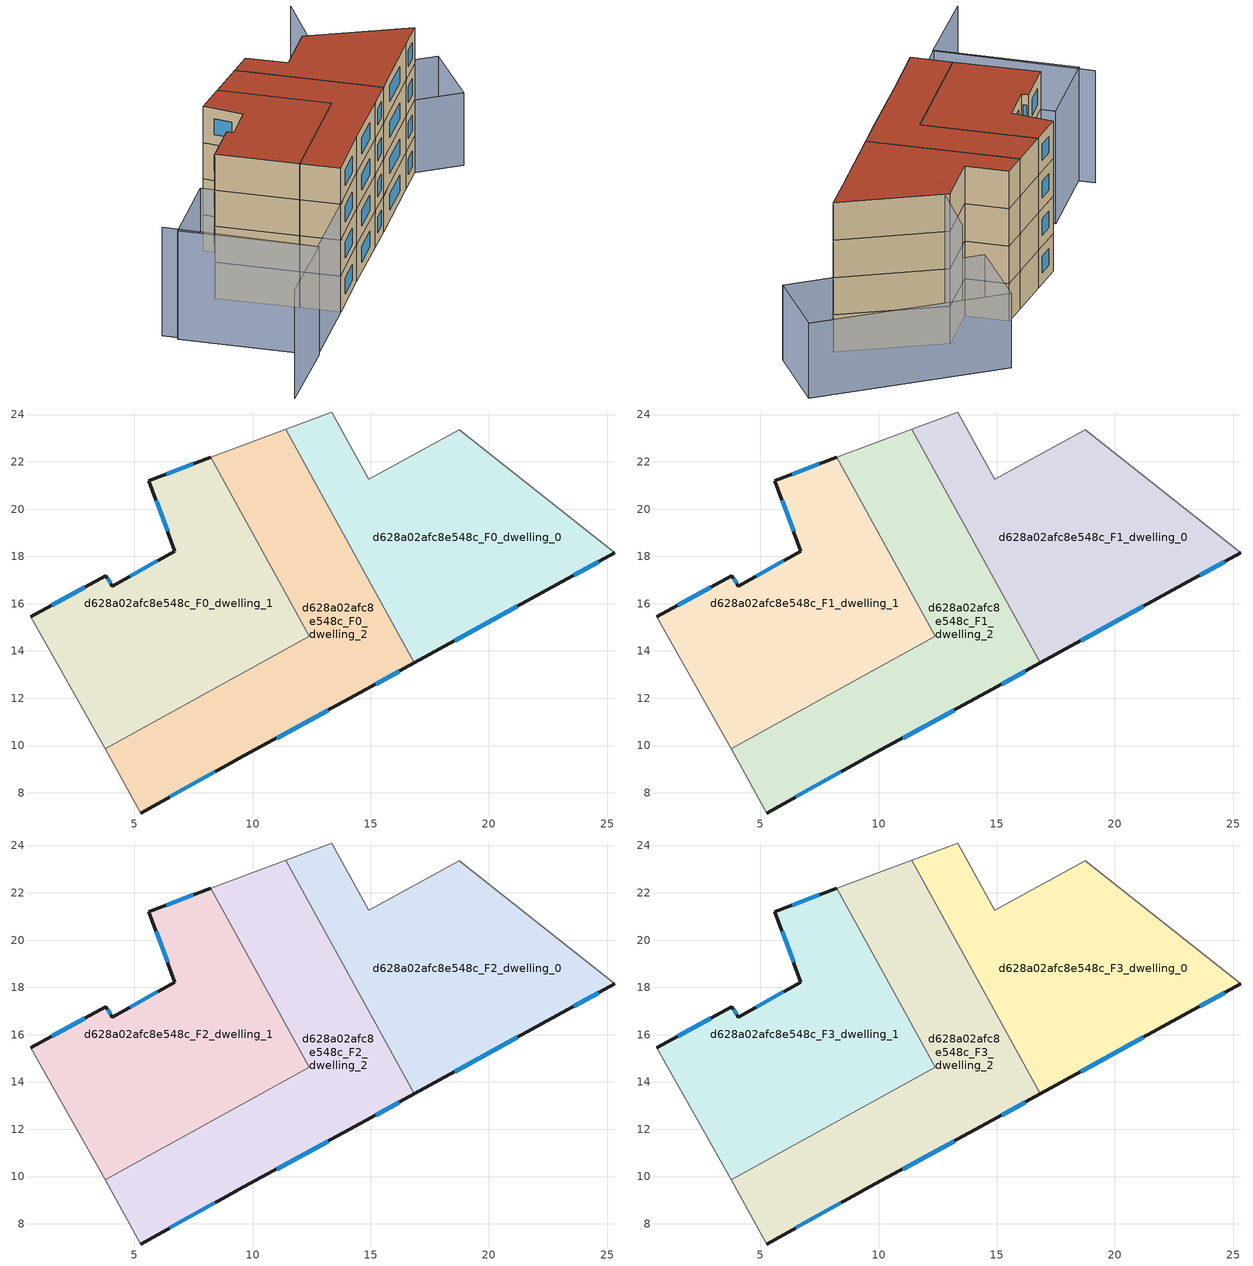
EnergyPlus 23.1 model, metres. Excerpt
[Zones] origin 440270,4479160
d628a02afc8e548c_F0_dwelling_0
 floor ground (EU_floor_Construction): 25.32,18.15 22.9,16.83 16.85,13.49 11.41,23.38 13.35,24.11 14.92,21.27 18.74,23.36 z0
 wall outside (EU_wall_Construction): 16.85,13.49 22.9,16.83 25.32,18.15 z0:3
 wall adiabatic (EU_wall_Construction): 25.32,18.15 18.74,23.36 14.92,21.27 13.35,24.11 11.41,23.38 z0:3
 wall to d628a02afc8e548c_F0_dwelling_2 (EU_wall_Construction): 11.4,23.38 16.85,13.49 z0:3
 window (EU_Window_Construction): 23.58,17.2 24.64,17.78 / 18.55,14.43 21.2,15.89 z0.84:2.16
d628a02afc8e548c_F0_dwelling_1
 floor ground (EU_floor_Construction): 8.24,22.19 12.41,14.62 3.76,9.85 0.62,15.44 3.8,17.19 4.08,16.75 6.72,18.22 5.61,21.21 z0
 wall outside (EU_wall_Construction): 8.24,22.19 5.61,21.21 6.72,18.22 4.08,16.75 3.8,17.19 0.62,15.44 z0:3
 wall adiabatic (EU_wall_Construction): 0.62,15.44 3.76,9.85 z0:3
 wall to d628a02afc8e548c_F0_dwelling_2 (EU_wall_Construction): 3.76,9.85 12.41,14.62 8.24,22.19 z0:3
 window (EU_Window_Construction): 7.5,21.91 6.35,21.48 / 2.91,16.7 1.52,15.93 / 4,16.87 3.88,17.07 / 5.98,17.81 4.82,17.16 / 5.92,20.37 6.41,19.06 z0.84:2.16
d628a02afc8e548c_F0_dwelling_2
 floor ground (EU_floor_Construction): 11.41,23.38 16.85,13.49 14.59,12.24 9.63,9.56 5.28,7.14 3.76,9.85 12.41,14.62 8.24,22.19 z0
 wall outside (EU_wall_Construction): 5.28,7.14 9.63,9.56 14.59,12.24 16.85,13.49 z0:3
 wall adiabatic (EU_wall_Construction): 3.76,9.85 5.28,7.14 / 11.41,23.38 8.24,22.19 z0:3
 window (EU_Window_Construction): 6.5,7.82 8.41,8.88 / 15.22,12.59 16.21,13.14 / 11.02,10.32 13.2,11.49 z0.84:2.16
d628a02afc8e548c_F1_dwelling_0
 floor to d628a02afc8e548c_F0_dwelling_0 (EU_floor_Construction): 25.32,18.15 22.9,16.83 16.85,13.49 11.4,23.38 13.35,24.11 14.92,21.27 18.74,23.36 z3
 wall outside (EU_wall_Construction): 16.85,13.49 22.9,16.83 25.32,18.15 z3:6
 wall adiabatic (EU_wall_Construction): 25.32,18.15 18.74,23.36 14.92,21.27 13.35,24.11 11.41,23.38 z3:6
 wall to d628a02afc8e548c_F1_dwelling_2 (EU_wall_Construction): 11.4,23.38 16.85,13.49 z3:6
 window (EU_Window_Construction): 23.58,17.2 24.64,17.78 / 18.55,14.43 21.2,15.89 z3.84:5.16
d628a02afc8e548c_F1_dwelling_1
 floor to d628a02afc8e548c_F0_dwelling_1 (EU_floor_Construction): 8.24,22.19 12.41,14.62 3.76,9.85 0.62,15.44 3.8,17.19 4.08,16.75 6.72,18.22 5.61,21.21 z3
 wall outside (EU_wall_Construction): 8.24,22.19 5.61,21.21 6.72,18.22 4.08,16.75 3.8,17.19 0.62,15.44 z3:6
 wall adiabatic (EU_wall_Construction): 0.62,15.44 3.76,9.85 z3:6
 wall to d628a02afc8e548c_F1_dwelling_2 (EU_wall_Construction): 3.76,9.85 12.41,14.62 8.24,22.19 z3:6
 window (EU_Window_Construction): 7.5,21.91 6.35,21.48 / 2.91,16.7 1.52,15.93 / 4,16.87 3.88,17.07 / 5.98,17.81 4.82,17.16 / 5.92,20.37 6.41,19.06 z3.84:5.16
d628a02afc8e548c_F1_dwelling_2
 floor to d628a02afc8e548c_F0_dwelling_2 (EU_floor_Construction): 11.4,23.38 16.85,13.49 14.59,12.24 9.63,9.56 5.28,7.14 3.76,9.85 12.41,14.62 8.24,22.19 z3
 wall outside (EU_wall_Construction): 5.28,7.14 9.63,9.56 14.59,12.24 16.85,13.49 z3:6
 wall adiabatic (EU_wall_Construction): 3.76,9.85 5.28,7.14 / 11.41,23.38 8.24,22.19 z3:6
 window (EU_Window_Construction): 6.5,7.82 8.41,8.88 / 15.22,12.59 16.21,13.14 / 11.02,10.32 13.2,11.49 z3.84:5.16
d628a02afc8e548c_F2_dwelling_0
 floor to d628a02afc8e548c_F1_dwelling_0 (EU_floor_Construction): 25.32,18.15 22.9,16.83 16.85,13.49 11.4,23.38 13.35,24.11 14.92,21.27 18.74,23.36 z6
 wall outside (EU_wall_Construction): 16.85,13.49 22.9,16.83 25.32,18.15 z6:9
 wall adiabatic (EU_wall_Construction): 25.32,18.15 18.74,23.36 14.92,21.27 13.35,24.11 11.41,23.38 z6:9
 wall to d628a02afc8e548c_F2_dwelling_2 (EU_wall_Construction): 11.4,23.38 16.85,13.49 z6:9
 window (EU_Window_Construction): 23.58,17.2 24.64,17.78 / 18.55,14.43 21.2,15.89 z6.84:8.16
d628a02afc8e548c_F2_dwelling_1
 floor to d628a02afc8e548c_F1_dwelling_1 (EU_floor_Construction): 8.24,22.19 12.41,14.62 3.76,9.85 0.62,15.44 3.8,17.19 4.08,16.75 6.72,18.22 5.61,21.21 z6
 wall outside (EU_wall_Construction): 8.24,22.19 5.61,21.21 6.72,18.22 4.08,16.75 3.8,17.19 0.62,15.44 z6:9
 wall adiabatic (EU_wall_Construction): 0.62,15.44 3.76,9.85 z6:9
 wall to d628a02afc8e548c_F2_dwelling_2 (EU_wall_Construction): 3.76,9.85 12.41,14.62 8.24,22.19 z6:9
 window (EU_Window_Construction): 7.5,21.91 6.35,21.48 / 2.91,16.7 1.52,15.93 / 4,16.87 3.88,17.07 / 5.98,17.81 4.82,17.16 / 5.92,20.37 6.41,19.06 z6.84:8.16
d628a02afc8e548c_F2_dwelling_2
 floor to d628a02afc8e548c_F1_dwelling_2 (EU_floor_Construction): 11.4,23.38 16.85,13.49 14.59,12.24 9.63,9.56 5.28,7.14 3.76,9.85 12.41,14.62 8.24,22.19 z6
 wall outside (EU_wall_Construction): 5.28,7.14 9.63,9.56 14.59,12.24 16.85,13.49 z6:9
 wall adiabatic (EU_wall_Construction): 3.76,9.85 5.28,7.14 / 11.41,23.38 8.24,22.19 z6:9
 window (EU_Window_Construction): 6.5,7.82 8.41,8.88 / 15.22,12.59 16.21,13.14 / 11.02,10.32 13.2,11.49 z6.84:8.16
d628a02afc8e548c_F3_dwelling_0
 floor to d628a02afc8e548c_F2_dwelling_0 (EU_floor_Construction): 25.32,18.15 22.9,16.83 16.85,13.49 11.4,23.38 13.35,24.11 14.92,21.27 18.74,23.36 z9
 wall outside (EU_wall_Construction): 16.85,13.49 22.9,16.83 25.32,18.15 z9:12
 wall adiabatic (EU_wall_Construction): 25.32,18.15 18.74,23.36 14.92,21.27 13.35,24.11 11.41,23.38 z9:12
 wall to d628a02afc8e548c_F3_dwelling_2 (EU_wall_Construction): 11.4,23.38 16.85,13.49 z9:12
 window (EU_Window_Construction): 23.58,17.2 24.64,17.78 / 18.55,14.43 21.2,15.89 z9.84:11.16
 roof outside (EU_roof_Construction): 22.9,16.83 25.32,18.15 18.74,23.36 14.92,21.27 13.35,24.11 11.41,23.38 16.85,13.49 z12
d628a02afc8e548c_F3_dwelling_1
 floor to d628a02afc8e548c_F2_dwelling_1 (EU_floor_Construction): 8.24,22.19 12.41,14.62 3.76,9.85 0.62,15.44 3.8,17.19 4.08,16.75 6.72,18.22 5.61,21.21 z9
 wall outside (EU_wall_Construction): 8.24,22.19 5.61,21.21 6.72,18.22 4.08,16.75 3.8,17.19 0.62,15.44 z9:12
 wall adiabatic (EU_wall_Construction): 0.62,15.44 3.76,9.85 z9:12
 wall to d628a02afc8e548c_F3_dwelling_2 (EU_wall_Construction): 3.76,9.85 12.41,14.62 8.24,22.19 z9:12
 window (EU_Window_Construction): 7.5,21.91 6.35,21.48 / 2.91,16.7 1.52,15.93 / 4,16.87 3.88,17.07 / 5.98,17.81 4.82,17.16 / 5.92,20.37 6.41,19.06 z9.84:11.16
 roof outside (EU_roof_Construction): 12.41,14.62 8.24,22.19 5.61,21.21 6.72,18.22 4.08,16.75 3.8,17.19 0.62,15.44 3.76,9.85 z12
d628a02afc8e548c_F3_dwelling_2
 floor to d628a02afc8e548c_F2_dwelling_2 (EU_floor_Construction): 11.4,23.38 16.85,13.49 14.59,12.24 9.63,9.56 5.28,7.14 3.76,9.85 12.41,14.62 8.24,22.19 z9
 wall outside (EU_wall_Construction): 5.28,7.14 9.63,9.56 14.59,12.24 16.85,13.49 z9:12
 wall adiabatic (EU_wall_Construction): 3.76,9.85 5.28,7.14 / 11.41,23.38 8.24,22.19 z9:12
 window (EU_Window_Construction): 6.5,7.82 8.41,8.88 / 15.22,12.59 16.21,13.14 / 11.02,10.32 13.2,11.49 z9.84:11.16
 roof outside (EU_roof_Construction): 14.59,12.24 16.85,13.49 11.41,23.38 8.24,22.19 12.41,14.62 3.76,9.85 5.28,7.14 9.63,9.56 z12
shading: 18.52,29.05 31.61,21.6 / 31.61,21.6 28.59,16.29 / 28.59,16.29 15.5,23.74 / 15.5,23.74 18.52,29.05 z0:6; -6.32,14.3 -0.74,3.75 / -0.74,3.75 -6.99,0.44 / 5.28,7.15 -0.83,3.79 / -0.83,3.79 -5.96,13.11 / -5.96,13.11 0.16,16.47 / 0.16,16.47 5.28,7.15 z0:9; 21.69,27.24 14.76,16.4 z0:12
[Building]
EU S2 Campaign: North Axis=0; Terrain=City; Solar Distribution=FullExterior
[Site:Location]
Madrid: Latitude=40.5; Longitude=-3.5; Time Zone=1; Elevation=609
[SizingPeriod:WeatherFileDays]
AnnualSizingPeriod: Begin Month=1; Begin Day of Month=1; End Month=12; End Day of Month=31; Day of Week for Start Day=Monday; Use Weather File Daylight Saving Period=No; Use Weather File Rain and Snow Indicators=No
[MATERIAL]
EU_InternalMass_Material: Roughness=MediumRough; Thickness=0.1; Conductivity=1; Density=1800; Specific Heat=900; Thermal Absorptance=0.9; Solar Absorptance=0.7; Visible Absorptance=0.7
[MATERIAL:NOMASS] Roughness=MediumRough; Thermal Absorptance=0.9; Solar Absorptance=0.7; Visible Absorptance=0.7
Name | Thermal Resistance
EU_wall_NoMass; EU_roof_NoMass | 2.16768
EU_floor_NoMass | 1.14339
[WINDOWMATERIAL:SIMPLEGLAZINGSYSTEM]
EU_Window_SimpleGlazing: UFactor=3.23888; Solar Heat Gain Coefficient=0.85; Visible Transmittance=0.85
[CONSTRUCTION]
EU_wall_Construction: EU_wall_NoMass
EU_roof_Construction: EU_roof_NoMass
EU_floor_Construction: EU_floor_NoMass
EU_InternalMass_Construction: EU_InternalMass_Material
EU_Window_Construction: EU_Window_SimpleGlazing
[ZONE] Type=1; Multiplier=1; Ceiling Height=autocalculate; Floor Area=autocalculate; Part of Total Floor Area=Yes
Name | Volume
d628a02afc8e548c_F0_dwelling_0; d628a02afc8e548c_F1_dwelling_0; d628a02afc8e548c_F2_dwelling_0; d628a02afc8e548c_F3_dwelling_0 | 207.508
d628a02afc8e548c_F0_dwelling_1; d628a02afc8e548c_F1_dwelling_1; d628a02afc8e548c_F2_dwelling_1; d628a02afc8e548c_F3_dwelling_1 | 207.476
d628a02afc8e548c_F0_dwelling_2; d628a02afc8e548c_F1_dwelling_2; d628a02afc8e548c_F2_dwelling_2; d628a02afc8e548c_F3_dwelling_2 | 207.5
[INTERNALMASS] Construction=EU_InternalMass_Construction
Name | Zone or ZoneList | Surface Area
d628a02afc8e548c_F0_dwelling_0_EU_InternalMass | d628a02afc8e548c_F0_dwelling_0 | 69.1699
d628a02afc8e548c_F0_dwelling_1_EU_InternalMass | d628a02afc8e548c_F0_dwelling_1 | 69.158
d628a02afc8e548c_F0_dwelling_2_EU_InternalMass | d628a02afc8e548c_F0_dwelling_2 | 69.1667
d628a02afc8e548c_F1_dwelling_0_EU_InternalMass | d628a02afc8e548c_F1_dwelling_0 | 69.1699
d628a02afc8e548c_F1_dwelling_1_EU_InternalMass | d628a02afc8e548c_F1_dwelling_1 | 69.158
d628a02afc8e548c_F1_dwelling_2_EU_InternalMass | d628a02afc8e548c_F1_dwelling_2 | 69.1667
d628a02afc8e548c_F2_dwelling_0_EU_InternalMass | d628a02afc8e548c_F2_dwelling_0 | 69.1699
d628a02afc8e548c_F2_dwelling_1_EU_InternalMass | d628a02afc8e548c_F2_dwelling_1 | 69.158
d628a02afc8e548c_F2_dwelling_2_EU_InternalMass | d628a02afc8e548c_F2_dwelling_2 | 69.1667
d628a02afc8e548c_F3_dwelling_0_EU_InternalMass | d628a02afc8e548c_F3_dwelling_0 | 69.1699
d628a02afc8e548c_F3_dwelling_1_EU_InternalMass | d628a02afc8e548c_F3_dwelling_1 | 69.158
d628a02afc8e548c_F3_dwelling_2_EU_InternalMass | d628a02afc8e548c_F3_dwelling_2 | 69.1667
[OTHEREQUIPMENT] Fuel Type=Electricity; Design Level Calculation Method=Watts/Area; Power per Zone Floor Area=1; Fraction Latent=0; Fraction Radiant=0; Fraction Lost=0; Carbon Dioxide Generation Rate=0; EndUse Subcategory=EU_Step8_InternalGains
Name | Zone or ZoneList or Space or SpaceList | Schedule
EU_Step8_InternalGain_d628a02afc8e548c_F0_dwelling_0_f000 | d628a02afc8e548c_F0_dwelling_0 | EU_Step8_GainSchedule_d628a02afc8e548c_F0_dwelling_0_f000
EU_Step8_InternalGain_d628a02afc8e548c_F0_dwelling_1_f000 | d628a02afc8e548c_F0_dwelling_1 | EU_Step8_GainSchedule_d628a02afc8e548c_F0_dwelling_1_f000
EU_Step8_InternalGain_d628a02afc8e548c_F0_dwelling_2_f000 | d628a02afc8e548c_F0_dwelling_2 | EU_Step8_GainSchedule_d628a02afc8e548c_F0_dwelling_2_f000
EU_Step8_InternalGain_d628a02afc8e548c_F1_dwelling_0_f000 | d628a02afc8e548c_F1_dwelling_0 | EU_Step8_GainSchedule_d628a02afc8e548c_F1_dwelling_0_f000
EU_Step8_InternalGain_d628a02afc8e548c_F1_dwelling_1_f000 | d628a02afc8e548c_F1_dwelling_1 | EU_Step8_GainSchedule_d628a02afc8e548c_F1_dwelling_1_f000
EU_Step8_InternalGain_d628a02afc8e548c_F1_dwelling_2_f000 | d628a02afc8e548c_F1_dwelling_2 | EU_Step8_GainSchedule_d628a02afc8e548c_F1_dwelling_2_f000
EU_Step8_InternalGain_d628a02afc8e548c_F2_dwelling_0_f000 | d628a02afc8e548c_F2_dwelling_0 | EU_Step8_GainSchedule_d628a02afc8e548c_F2_dwelling_0_f000
EU_Step8_InternalGain_d628a02afc8e548c_F2_dwelling_1_f000 | d628a02afc8e548c_F2_dwelling_1 | EU_Step8_GainSchedule_d628a02afc8e548c_F2_dwelling_1_f000
EU_Step8_InternalGain_d628a02afc8e548c_F2_dwelling_2_f000 | d628a02afc8e548c_F2_dwelling_2 | EU_Step8_GainSchedule_d628a02afc8e548c_F2_dwelling_2_f000
EU_Step8_InternalGain_d628a02afc8e548c_F3_dwelling_0_f000 | d628a02afc8e548c_F3_dwelling_0 | EU_Step8_GainSchedule_d628a02afc8e548c_F3_dwelling_0_f000
EU_Step8_InternalGain_d628a02afc8e548c_F3_dwelling_1_f000 | d628a02afc8e548c_F3_dwelling_1 | EU_Step8_GainSchedule_d628a02afc8e548c_F3_dwelling_1_f000
EU_Step8_InternalGain_d628a02afc8e548c_F3_dwelling_2_f000 | d628a02afc8e548c_F3_dwelling_2 | EU_Step8_GainSchedule_d628a02afc8e548c_F3_dwelling_2_f000
[ZONEVENTILATION:DESIGNFLOWRATE] Schedule=EU_AlwaysOn; Design Flow Rate Calculation Method=AirChanges/Hour; Air Changes per Hour=0.480546; Ventilation Type=Natural; Fan Pressure Rise=0; Fan Total Efficiency=1; Constant Term Coefficient=1; Temperature Term Coefficient=0; Velocity Term Coefficient=0; Velocity Squared Term Coefficient=0; Minimum Indoor Temperature=-100; Maximum Indoor Temperature=100; Delta Temperature=-100; Minimum Outdoor Temperature=-100; Maximum Outdoor Temperature=100; Maximum Wind Speed=40
Name | Zone or ZoneList or Space or SpaceList
EU_ConstantAir_d628a02afc8e548c_F0_dwelling_0 | d628a02afc8e548c_F0_dwelling_0
EU_ConstantAir_d628a02afc8e548c_F0_dwelling_1 | d628a02afc8e548c_F0_dwelling_1
EU_ConstantAir_d628a02afc8e548c_F0_dwelling_2 | d628a02afc8e548c_F0_dwelling_2
EU_ConstantAir_d628a02afc8e548c_F1_dwelling_0 | d628a02afc8e548c_F1_dwelling_0
EU_ConstantAir_d628a02afc8e548c_F1_dwelling_1 | d628a02afc8e548c_F1_dwelling_1
EU_ConstantAir_d628a02afc8e548c_F1_dwelling_2 | d628a02afc8e548c_F1_dwelling_2
EU_ConstantAir_d628a02afc8e548c_F2_dwelling_0 | d628a02afc8e548c_F2_dwelling_0
EU_ConstantAir_d628a02afc8e548c_F2_dwelling_1 | d628a02afc8e548c_F2_dwelling_1
EU_ConstantAir_d628a02afc8e548c_F2_dwelling_2 | d628a02afc8e548c_F2_dwelling_2
EU_ConstantAir_d628a02afc8e548c_F3_dwelling_0 | d628a02afc8e548c_F3_dwelling_0
EU_ConstantAir_d628a02afc8e548c_F3_dwelling_1 | d628a02afc8e548c_F3_dwelling_1
EU_ConstantAir_d628a02afc8e548c_F3_dwelling_2 | d628a02afc8e548c_F3_dwelling_2
[HVACTEMPLATE:THERMOSTAT] Constant Heating Setpoint=20; Constant Cooling Setpoint=50
EU_HeatOnly_d628a02afc8e548c_F0_dwelling_0; EU_HeatOnly_d628a02afc8e548c_F0_dwelling_1; EU_HeatOnly_d628a02afc8e548c_F0_dwelling_2; EU_HeatOnly_d628a02afc8e548c_F1_dwelling_0; EU_HeatOnly_d628a02afc8e548c_F1_dwelling_1; EU_HeatOnly_d628a02afc8e548c_F1_dwelling_2; EU_HeatOnly_d628a02afc8e548c_F2_dwelling_0; EU_HeatOnly_d628a02afc8e548c_F2_dwelling_1; EU_HeatOnly_d628a02afc8e548c_F2_dwelling_2; EU_HeatOnly_d628a02afc8e548c_F3_dwelling_0; EU_HeatOnly_d628a02afc8e548c_F3_dwelling_1; EU_HeatOnly_d628a02afc8e548c_F3_dwelling_2
[HVACTEMPLATE:ZONE:IDEALLOADSAIRSYSTEM] System Availability Schedule=EU_AlwaysOn; Maximum Heating Supply Air Temperature=50; Minimum Cooling Supply Air Temperature=13; Maximum Heating Supply Air Humidity Ratio=0.0156; Minimum Cooling Supply Air Humidity Ratio=0.0077; Heating Limit=NoLimit; Cooling Limit=NoLimit; Heating Availability Schedule=EU_AlwaysOn; Cooling Availability Schedule=EU_CoolingOff; Dehumidification Control Type=ConstantSensibleHeatRatio; Cooling Sensible Heat Ratio=0.7; Dehumidification Setpoint=60; Humidification Control Type=None; Humidification Setpoint=30; Outdoor Air Method=None; Outdoor Air Flow Rate per Person=0.00944; Outdoor Air Flow Rate per Zone Floor Area=0; Outdoor Air Flow Rate per Zone=0; Demand Controlled Ventilation Type=None; Outdoor Air Economizer Type=NoEconomizer; Heat Recovery Type=None; Sensible Heat Recovery Effectiveness=0.7; Latent Heat Recovery Effectiveness=0.65
Name | Template Thermostat
d628a02afc8e548c_F0_dwelling_0 | EU_HeatOnly_d628a02afc8e548c_F0_dwelling_0
d628a02afc8e548c_F0_dwelling_1 | EU_HeatOnly_d628a02afc8e548c_F0_dwelling_1
d628a02afc8e548c_F0_dwelling_2 | EU_HeatOnly_d628a02afc8e548c_F0_dwelling_2
d628a02afc8e548c_F1_dwelling_0 | EU_HeatOnly_d628a02afc8e548c_F1_dwelling_0
d628a02afc8e548c_F1_dwelling_1 | EU_HeatOnly_d628a02afc8e548c_F1_dwelling_1
d628a02afc8e548c_F1_dwelling_2 | EU_HeatOnly_d628a02afc8e548c_F1_dwelling_2
d628a02afc8e548c_F2_dwelling_0 | EU_HeatOnly_d628a02afc8e548c_F2_dwelling_0
d628a02afc8e548c_F2_dwelling_1 | EU_HeatOnly_d628a02afc8e548c_F2_dwelling_1
d628a02afc8e548c_F2_dwelling_2 | EU_HeatOnly_d628a02afc8e548c_F2_dwelling_2
d628a02afc8e548c_F3_dwelling_0 | EU_HeatOnly_d628a02afc8e548c_F3_dwelling_0
d628a02afc8e548c_F3_dwelling_1 | EU_HeatOnly_d628a02afc8e548c_F3_dwelling_1
d628a02afc8e548c_F3_dwelling_2 | EU_HeatOnly_d628a02afc8e548c_F3_dwelling_2
[SIZING:ZONE] Zone Cooling Design Supply Air Temperature Input Method=SupplyAirTemperature; Zone Cooling Design Supply Air Temperature=13; Zone Heating Design Supply Air Temperature Input Method=SupplyAirTemperature; Zone Heating Design Supply Air Temperature=50; Zone Cooling Design Supply Air Humidity Ratio=0.008; Zone Heating Design Supply Air Humidity Ratio=0.008; Cooling Design Air Flow Method=DesignDay; Cooling Design Air Flow Rate=0; Cooling Minimum Air Flow per Zone Floor Area=0.000762; Cooling Minimum Air Flow=0; Cooling Minimum Air Flow Fraction=0.2; Heating Design Air Flow Method=DesignDay; Heating Design Air Flow Rate=0; Heating Maximum Air Flow per Zone Floor Area=0.002032; Heating Maximum Air Flow=0.141576; Heating Maximum Air Flow Fraction=0.3; Account for Dedicated Outdoor Air System=No; Dedicated Outdoor Air System Control Strategy=NeutralSupplyAir; Dedicated Outdoor Air Low Setpoint Temperature for Design=autosize; Dedicated Outdoor Air High Setpoint Temperature for Design=autosize; Zone Load Sizing Method=Sensible Load Only No Latent Load; Zone Latent Cooling Design Supply Air Humidity Ratio Input Method=HumidityRatioDifference; Zone Cooling Design Supply Air Humidity Ratio Difference=0.005; Zone Latent Heating Design Supply Air Humidity Ratio Input Method=HumidityRatioDifference; Zone Humidification Design Supply Air Humidity Ratio Difference=0.005
d628a02afc8e548c_F0_dwelling_0; d628a02afc8e548c_F0_dwelling_1; d628a02afc8e548c_F0_dwelling_2; d628a02afc8e548c_F1_dwelling_0; d628a02afc8e548c_F1_dwelling_1; d628a02afc8e548c_F1_dwelling_2; d628a02afc8e548c_F2_dwelling_0; d628a02afc8e548c_F2_dwelling_1; d628a02afc8e548c_F2_dwelling_2; d628a02afc8e548c_F3_dwelling_0; d628a02afc8e548c_F3_dwelling_1; d628a02afc8e548c_F3_dwelling_2
[SCHEDULE:CONSTANT]
Name | Hourly Value
EU_AlwaysOn | 1
EU_CoolingOff | 0
[SCHEDULE:FILE] Column Number=1; Rows to Skip at Top=0; Number of Hours of Data=8760; Column Separator=Comma; Interpolate to Timestep=No; Minutes per Item=60; Adjust Schedule for Daylight Savings=Yes
Name | File
EU_Step8_GainSchedule_d628a02afc8e548c_F0_dwelling_0_f000 | ../../schedules/d628a02afc8e548c/d628a02afc8e548c_F0_dwelling_0_f000_gain.csv
EU_Step8_GainSchedule_d628a02afc8e548c_F0_dwelling_1_f000 | ../../schedules/d628a02afc8e548c/d628a02afc8e548c_F0_dwelling_1_f000_gain.csv
EU_Step8_GainSchedule_d628a02afc8e548c_F0_dwelling_2_f000 | ../../schedules/d628a02afc8e548c/d628a02afc8e548c_F0_dwelling_2_f000_gain.csv
EU_Step8_GainSchedule_d628a02afc8e548c_F1_dwelling_0_f000 | ../../schedules/d628a02afc8e548c/d628a02afc8e548c_F1_dwelling_0_f000_gain.csv
EU_Step8_GainSchedule_d628a02afc8e548c_F1_dwelling_1_f000 | ../../schedules/d628a02afc8e548c/d628a02afc8e548c_F1_dwelling_1_f000_gain.csv
EU_Step8_GainSchedule_d628a02afc8e548c_F1_dwelling_2_f000 | ../../schedules/d628a02afc8e548c/d628a02afc8e548c_F1_dwelling_2_f000_gain.csv
EU_Step8_GainSchedule_d628a02afc8e548c_F2_dwelling_0_f000 | ../../schedules/d628a02afc8e548c/d628a02afc8e548c_F2_dwelling_0_f000_gain.csv
EU_Step8_GainSchedule_d628a02afc8e548c_F2_dwelling_1_f000 | ../../schedules/d628a02afc8e548c/d628a02afc8e548c_F2_dwelling_1_f000_gain.csv
EU_Step8_GainSchedule_d628a02afc8e548c_F2_dwelling_2_f000 | ../../schedules/d628a02afc8e548c/d628a02afc8e548c_F2_dwelling_2_f000_gain.csv
EU_Step8_GainSchedule_d628a02afc8e548c_F3_dwelling_0_f000 | ../../schedules/d628a02afc8e548c/d628a02afc8e548c_F3_dwelling_0_f000_gain.csv
EU_Step8_GainSchedule_d628a02afc8e548c_F3_dwelling_1_f000 | ../../schedules/d628a02afc8e548c/d628a02afc8e548c_F3_dwelling_1_f000_gain.csv
EU_Step8_GainSchedule_d628a02afc8e548c_F3_dwelling_2_f000 | ../../schedules/d628a02afc8e548c/d628a02afc8e548c_F3_dwelling_2_f000_gain.csv
